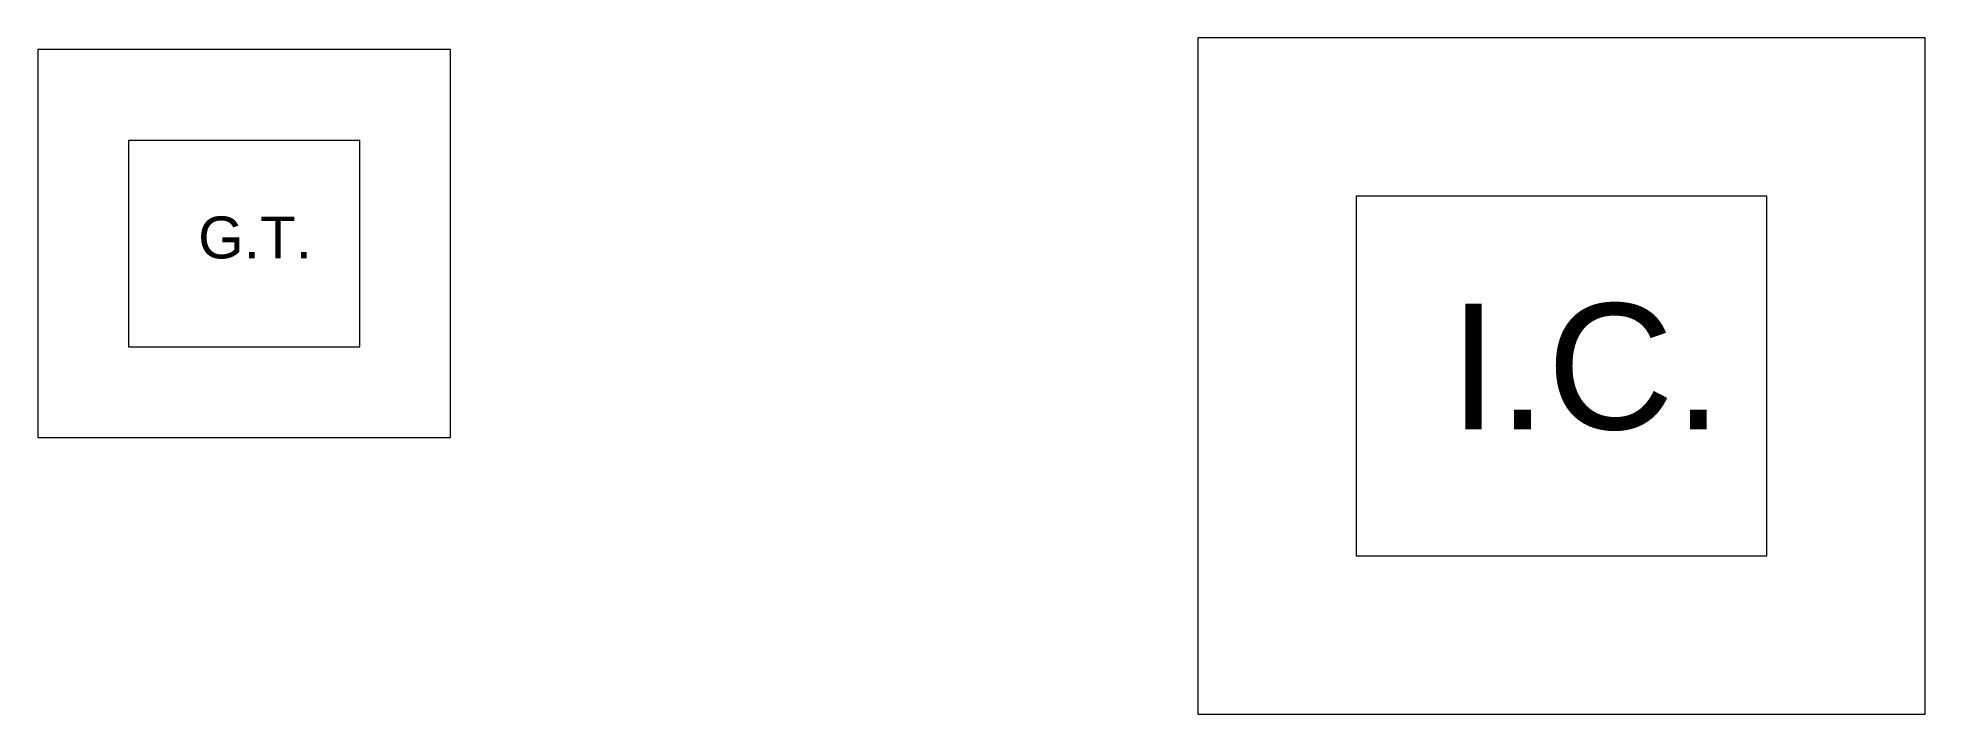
# Model space of a CAD drawing. Header units: inches. Extents: x 44.5 to 89.5, y 5.6 to 21.7.
import ezdxf

# ---------------------------------------------------------------- set-up
doc = ezdxf.new("R2010")
doc.units = ezdxf.units.IN
doc.header["$MEASUREMENT"] = 0
doc.layers.add('GullyTrap', color=7, linetype='Continuous')
doc.styles.get("Standard").update_dxf_attribs({"font": 'arial.ttf'})

# ---------------------------------------------------------------- blocks, each defined once
blk = doc.blocks.new('IC')
at = {"color": 7, "lineweight": 0}
for points in [[(8.67, 0), (-8.67, 0), (-8.67, -16.138), (8.67, -16.138)], [(4.893, -3.777), (-4.893, -3.777), (-4.893, -12.361), (4.893, -12.361)]]:
    blk.add_lwpolyline(points, close=True, dxfattribs=at)
blk.add_text('I.C.', height=3).set_placement((-2.677, -9.341))
at = {"insert": (-1.867, -5.98), "char_height": 0.00873, "attachment_point": 1}
blk.add_mtext_dynamic_manual_height_columns('IC', width=5.72605, gutter_width=0.0437, heights=[0], dxfattribs=at)
blk = doc.blocks.new('GT')
at = {"color": 7, "lineweight": 0}
for p, q in [((4.921, 9.252), (-4.921, 9.252)), ((-4.921, 9.252), (-4.921, 0)), ((4.921, 0), (4.921, 9.252)), ((2.756, 7.087), (-2.756, 7.087)), ((-2.756, 7.087), (-2.756, 2.165)), ((2.756, 2.165), (2.756, 7.087)), ((-2.756, 2.165), (2.756, 2.165)), ((-4.921, 0), (4.921, 0))]:
    blk.add_line(p, q, dxfattribs=at)
blk.add_text('G.T.', height=1).set_placement((-1.098, 4.271))

msp = doc.modelspace()

# ---------------------------------------------------------------- block references
msp.add_blockref('IC', (80.798, 21.696))
at = {"layer": 'GullyTrap'}
msp.add_blockref('GT', (49.4, 12.16), dxfattribs=at)

doc.saveas('drawing.dxf')
